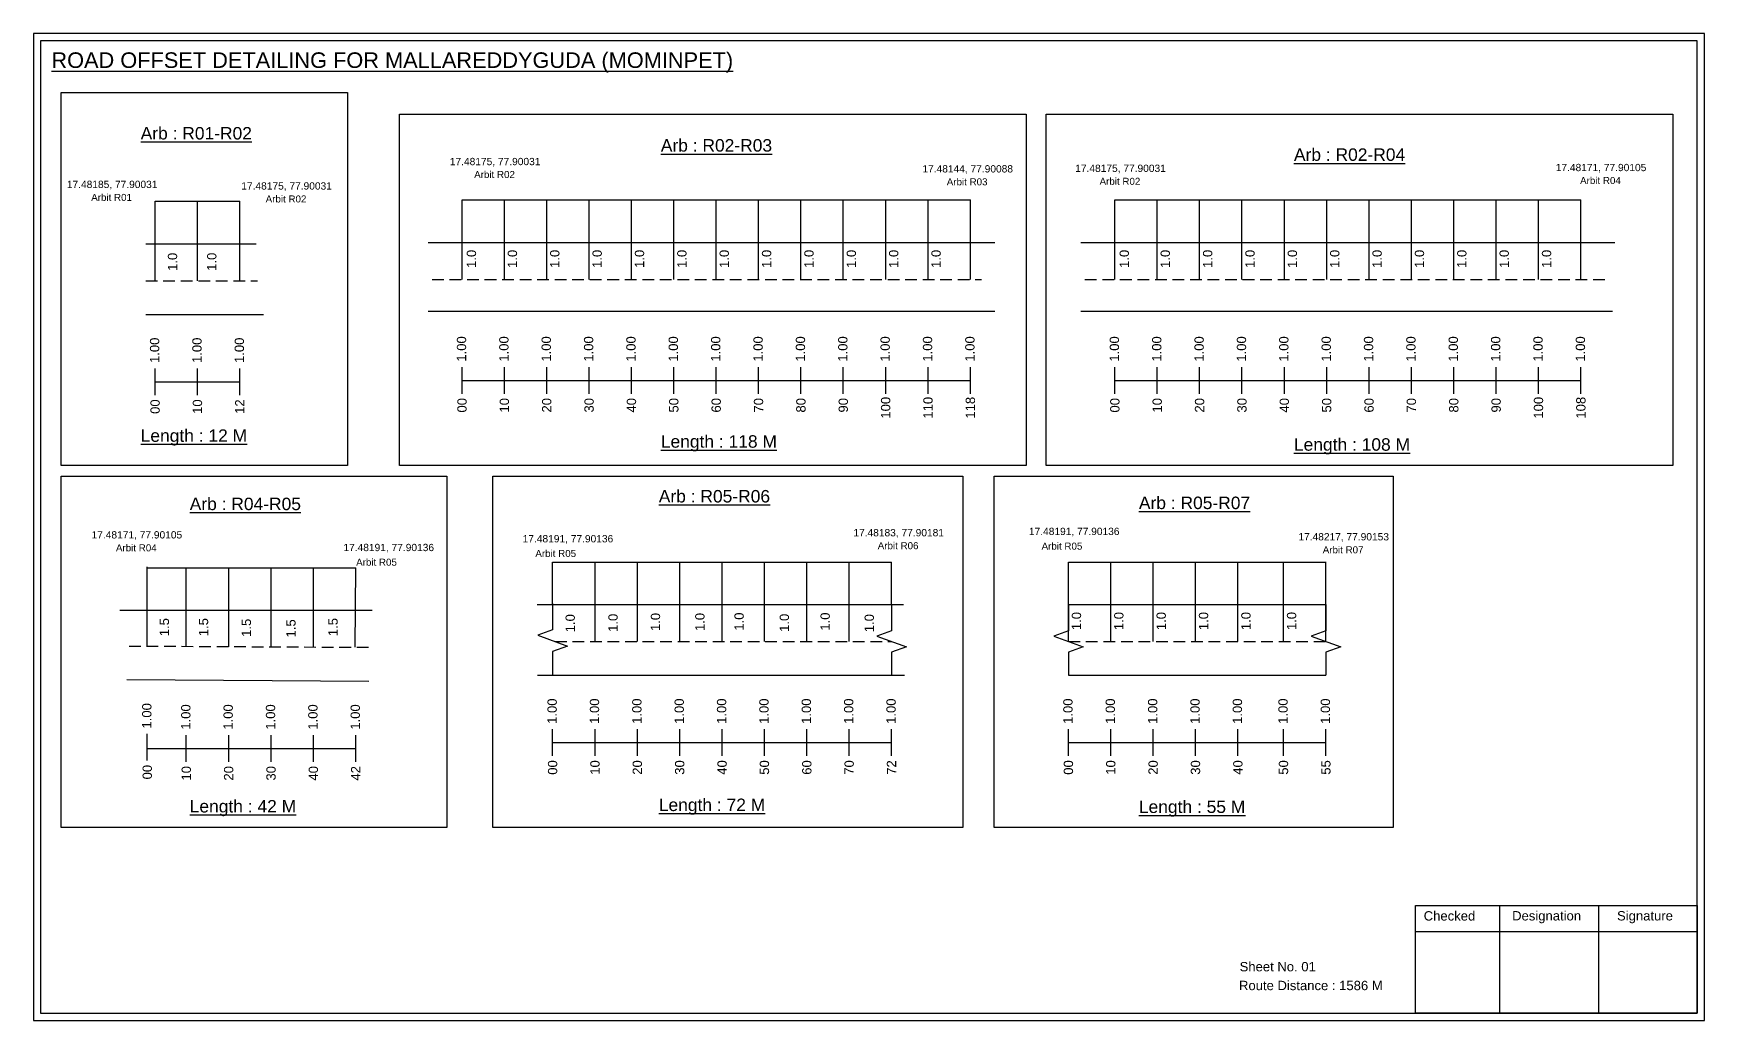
# Model space of a CAD drawing. Header units: inches. Extents: x 438 to 7089, y 302 to 873.
# Drawn here: x 3680 to 4217, y 380 to 697 of the extents above; entities that cross this region are included whole.
import ezdxf

# ---------------------------------------------------------------- set-up
doc = ezdxf.new("R2010")
doc.units = ezdxf.units.IN
doc.header["$MEASUREMENT"] = 0
doc.linetypes.add('DASHED2', pattern=[0.375, 0.25, -0.125])
doc.layers.add('PDF_Geometry', color=7, linetype='Continuous')
doc.layers.add('PDF_Text', color=5, linetype='Continuous')
doc.styles.add('PDF Arial', font='arial.ttf')
doc.styles.get("Standard").update_dxf_attribs({"font": 'arial.ttf'})

msp = doc.modelspace()

# ---------------------------------------------------------------- linework, layer by layer
at = {"color": 5}
for p, q in [((3719.56, 643.15), (3746.76, 643.15)), ((3818.08, 643.58), (3981.28, 643.58)), ((4027.66, 643.58), (4177.26, 643.58)), ((3847.17, 527.37), (3955.97, 527.37)), ((4012.75, 527.37), (4095.41, 527.37)), ((3717.05, 525.5), (3783.97, 525.5))]:
    msp.add_line(p, q, dxfattribs=at)
for p, q in [((3719.56, 617.61), (3719.56, 643.15)), ((3733.16, 617.61), (3733.16, 643.15)), ((3746.76, 617.61), (3746.76, 643.15)), ((3818.08, 618.05), (3818.08, 643.58)), ((3831.68, 618.05), (3831.68, 643.58)), ((3845.28, 618.05), (3845.28, 643.58)), ((3858.88, 618.05), (3858.88, 643.58)), ((3872.48, 618.05), (3872.48, 643.58)), ((3886.08, 618.05), (3886.08, 643.58)), ((3899.68, 618.05), (3899.68, 643.58)), ((3913.28, 618.05), (3913.28, 643.58)), ((3926.88, 618.05), (3926.88, 643.58)), ((3940.48, 618.05), (3940.48, 643.58)), ((3954.08, 618.05), (3954.08, 643.58)), ((3967.68, 618.05), (3967.68, 643.58)), ((3981.28, 618.05), (3981.28, 643.58)), ((4027.66, 618.05), (4027.66, 643.58)), ((4041.26, 618.05), (4041.26, 643.58)), ((4054.86, 618.05), (4054.86, 643.58)), ((4068.46, 618.05), (4068.46, 643.58)), ((4082.06, 618.05), (4082.06, 643.58)), ((4095.66, 618.05), (4095.66, 643.58)), ((4109.26, 618.05), (4109.26, 643.58)), ((4122.86, 618.05), (4122.86, 643.58)), ((4136.46, 618.05), (4136.46, 643.58)), ((4150.06, 618.05), (4150.06, 643.58)), ((4163.66, 618.05), (4163.66, 643.58)), ((4177.26, 618.05), (4177.26, 643.58)), ((3716.56, 629.5), (3751.99, 629.5)), ((3807.2, 629.93), (3989.11, 629.93)), ((4016.78, 629.93), (4188.14, 629.93)), ((3716.56, 606.81), (3754.38, 606.81)), ((3989.11, 607.74), (3807.2, 607.74)), ((4187.45, 607.74), (4016.78, 607.74)), ((3717.05, 500.26), (3717.05, 525.8)), ((3847.17, 513.73), (3847.17, 527.37)), ((3860.77, 501.84), (3860.77, 527.37)), ((3874.37, 501.84), (3874.37, 527.37)), ((3887.97, 501.84), (3887.97, 527.37)), ((3901.57, 501.84), (3901.57, 527.37)), ((3915.17, 501.84), (3915.17, 527.37)), ((3928.77, 501.84), (3928.77, 527.37)), ((3942.37, 501.84), (3942.37, 527.37)), ((3955.97, 513.72), (3955.97, 527.37)), ((4012.75, 501.84), (4012.75, 527.37)), ((4026.35, 501.84), (4026.35, 527.37)), ((4039.95, 501.84), (4039.95, 527.37)), ((4053.55, 501.84), (4053.55, 527.37)), ((4067.15, 501.84), (4067.15, 527.37)), ((4081.81, 501.84), (4081.81, 527.38)), ((4095.41, 501.84), (4095.41, 527.38)), ((3729.57, 500.21), (3729.57, 525.5)), ((3743.17, 500.16), (3743.17, 525.5)), ((3756.77, 500.22), (3756.77, 525.5)), ((3770.37, 499.96), (3770.37, 525.5)), ((3783.75, 500), (3783.97, 525.5)), ((3789.22, 511.83), (3708.27, 511.83)), ((3842.18, 513.72), (3959.79, 513.78)), ((4012.75, 513.72), (4095.41, 513.72)), ((3710.48, 489.62), (3788.21, 489.19)), ((3842.32, 491.04), (3960.1, 491.04)), ((4012.75, 491.04), (4095.41, 491.04))]:
    msp.add_line(p, q)
at = {"linetype": 'DASHED2', "ltscale": 15}
for p, q in [((3716.56, 617.61), (3752.47, 617.61)), ((3808.47, 618.05), (3984.89, 618.05)), ((4018.05, 618.05), (4185.66, 618.05)), ((3711.19, 500.41), (3789.48, 500)), ((3847.93, 501.84), (3955.97, 501.84)), ((4012.75, 501.84), (4095.41, 501.84))]:
    msp.add_line(p, q, dxfattribs=at)
at = {"color": 217, "true_color": 0x93278f}
for p, q in [((3719.56, 580.91), (3719.56, 589.47)), ((3719.56, 585.18), (3746.76, 585.19)), ((3733.16, 580.91), (3733.16, 589.47)), ((3746.76, 580.91), (3746.76, 589.47)), ((3818.08, 581.35), (3818.08, 589.9)), ((3818.08, 585.62), (3981.28, 585.65)), ((3831.68, 581.35), (3831.68, 589.9)), ((3845.28, 581.35), (3845.28, 589.9)), ((3858.88, 581.35), (3858.88, 589.9)), ((3872.48, 581.35), (3872.48, 589.9)), ((3886.08, 581.35), (3886.08, 589.9)), ((3899.68, 581.35), (3899.68, 589.9)), ((3913.28, 581.35), (3913.28, 589.9)), ((3926.88, 581.35), (3926.88, 589.9)), ((3940.48, 581.35), (3940.48, 589.9)), ((3954.08, 581.35), (3954.08, 589.9)), ((3967.68, 581.35), (3967.68, 589.9)), ((3981.28, 581.35), (3981.28, 589.9)), ((4027.66, 581.35), (4027.66, 589.9)), ((4027.66, 585.62), (4177.26, 585.65)), ((4041.26, 581.35), (4041.26, 589.9)), ((4054.86, 581.35), (4054.86, 589.9)), ((4068.46, 581.35), (4068.46, 589.9)), ((4082.06, 581.35), (4082.06, 589.9)), ((4095.66, 581.35), (4095.66, 589.9)), ((4109.26, 581.35), (4109.26, 589.9)), ((4122.86, 581.35), (4122.86, 589.9)), ((4136.46, 581.35), (4136.46, 589.9)), ((4150.06, 581.35), (4150.06, 589.9)), ((4163.66, 581.35), (4163.66, 589.9)), ((4177.26, 581.35), (4177.26, 589.9)), ((3717.05, 463.65), (3717.05, 472.21)), ((3847.17, 465.14), (3847.17, 473.7)), ((3860.77, 465.14), (3860.77, 473.7)), ((3874.37, 465.14), (3874.37, 473.7)), ((3887.97, 465.14), (3887.97, 473.7)), ((3901.57, 465.14), (3901.57, 473.7)), ((3915.17, 465.14), (3915.17, 473.7)), ((3928.77, 465.14), (3928.77, 473.7)), ((3942.37, 465.14), (3942.37, 473.7)), ((3955.97, 465.14), (3955.97, 473.7)), ((4012.75, 465.14), (4012.75, 473.7)), ((4026.35, 465.14), (4026.35, 473.7)), ((4039.95, 465.14), (4039.95, 473.7)), ((4053.55, 465.14), (4053.55, 473.7)), ((4067.15, 465.14), (4067.15, 473.7)), ((4081.81, 465.14), (4081.81, 473.7)), ((4095.41, 465.14), (4095.41, 473.7)), ((3717.05, 467.53), (3783.97, 467.55)), ((3729.57, 463.26), (3729.57, 471.82)), ((3743.17, 463.26), (3743.17, 471.82)), ((3756.77, 463.26), (3756.77, 471.82)), ((3770.37, 463.26), (3770.37, 471.82)), ((3783.97, 463.26), (3783.97, 471.82)), ((3847.17, 469.41), (3955.97, 469.41)), ((4012.75, 469.41), (4095.41, 469.42))]:
    msp.add_line(p, q, dxfattribs=at)
for points in [[(3689.35, 677.99), (3781.29, 677.99), (3781.29, 558.38), (3689.35, 558.38)], [(3797.99, 671.06), (3999.22, 671.06), (3999.22, 558.38), (3797.99, 558.38)], [(4005.57, 671.06), (4206.8, 671.06), (4206.8, 558.38), (4005.57, 558.38)], [(3689.35, 554.86), (3813.15, 554.86), (3813.15, 442.18), (3689.35, 442.18)], [(3827.94, 554.86), (3978.8, 554.86), (3978.8, 442.18), (3827.94, 442.18)], [(3988.89, 554.86), (4116.99, 554.86), (4116.99, 442.18), (3988.89, 442.18)]]:
    msp.add_lwpolyline(points, close=True)
at = {"linetype": 'Continuous'}
for points in [[(3847.15, 514.01), (3847.15, 505.57), (3842.41, 503.85), (3851.89, 500.4), (3847.15, 498.67), (3847.15, 491.32)], [(3955.97, 513.72), (3955.97, 505.29), (3951.23, 503.56), (3960.71, 500.11), (3955.97, 498.39), (3955.97, 491.04)], [(4012.75, 513.72), (4012.75, 505.29), (4008.01, 503.56), (4017.5, 500.11), (4012.75, 498.39), (4012.75, 491.04)], [(4095.41, 513.72), (4095.41, 505.29), (4090.66, 503.56), (4100.15, 500.11), (4095.41, 498.39), (4095.41, 491.04)]]:
    msp.add_lwpolyline(points, dxfattribs=at)
at = {"layer": 'PDF_Geometry'}
for points in [[(3680.49, 696.96), (3680.49, 380.25), (4216.96, 380.25), (4216.96, 696.96)], [(3682.81, 694.63), (3682.81, 382.67), (4214.54, 382.67), (4214.54, 694.63)]]:
    msp.add_lwpolyline(points, close=True, dxfattribs=at)
at = {"layer": 'PDF_Geometry', "color": 242, "true_color": 0xcc1f26}
msp.add_lwpolyline([(4214.54, 382.57), (4124.2, 382.57), (4124.2, 417.18), (4214.54, 417.18)], close=True, dxfattribs=at)
for points in [[(4151.18, 417.18), (4151.18, 382.57)], [(4182.91, 417.18), (4182.91, 382.57)], [(4124.2, 408.81), (4214.54, 408.81)]]:
    msp.add_lwpolyline(points, dxfattribs=at)

# ---------------------------------------------------------------- texts
at = {"color": 242, "true_color": 0xcd2027}
for s, height, p in [('%%UROAD OFFSET DETAILING FOR MALLAREDDYGUDA (MOMINPET)', 5, (3686.26, 685.89)), ('%%UArb : R01-R02', 4, (3714.92, 662.93)), ('%%UArb : R02-R03', 4, (3881.9, 659.05)), ('%%UArb : R02-R04', 4, (4085.14, 656.08)), ('%%ULength : 12 M', 4, (3714.92, 565.93)), ('%%ULength : 118 M', 4, (3881.9, 564.05)), ('%%ULength : 108 M', 4, (4085.14, 563.08)), ('%%UArb : R04-R05', 4, (3730.66, 544.01)), ('%%UArb : R05-R06', 4, (3881.25, 546.47)), ('%%UArb : R05-R07', 4, (4035.37, 544.35)), ('%%ULength : 42 M', 4, (3730.66, 447.01)), ('%%ULength : 72 M', 4, (3881.25, 447.47)), ('%%ULength : 55 M', 4, (4035.37, 446.85))]:
    msp.add_text(s, height=height, dxfattribs=at).set_placement(p)
at = {"color": 5}
for s, height, p in [('17.48175, 77.90031', 2.34, (3814.16, 654.69)), ('17.48144, 77.90088', 2.34, (3965.87, 652.35)), ('17.48175, 77.90031', 2.34, (4014.93, 652.52)), ('17.48171, 77.90105', 2.34, (4169.18, 652.77)), ('17.48185, 77.90031', 2.34, (3691.22, 647.36)), ('17.48175, 77.90031', 2.34, (3747.22, 646.86)), ('Arbit R02', 2.246, (3821.98, 650.57)), ('Arbit R03', 2.246, (3973.69, 648.23)), ('Arbit R02', 2.246, (4022.75, 648.39)), ('Arbit R04', 2.246, (4177, 648.64)), ('Arbit R01', 2.246, (3699.04, 643.23)), ('Arbit R02', 2.246, (3755.04, 642.73)), ('17.48171, 77.90105', 2.34, (3699.16, 534.92)), ('17.48183, 77.90181', 2.34, (3943.71, 535.61)), ('17.48191, 77.90136', 2.34, (4000.06, 536.02)), ('17.48217, 77.90153', 2.34, (4086.57, 534.3)), ('Arbit R04', 2.246, (3706.98, 530.79)), ('17.48191, 77.90136', 2.34, (3780.01, 530.86)), ('17.48191, 77.90136', 2.34, (3837.54, 533.67)), ('Arbit R05', 2.246, (3841.62, 528.99)), ('Arbit R06', 2.246, (3951.53, 531.48)), ('Arbit R05', 2.246, (4004.14, 531.34)), ('Arbit R07', 2.246, (4094.39, 530.17)), ('Arbit R05', 2.246, (3784.09, 526.18))]:
    msp.add_text(s, height=height, dxfattribs=at).set_placement(p)
for s, p in [('1.0', (3726.64, 620.76)), ('1.0', (3739.23, 620.79)), ('1.0', (3822.59, 621.72)), ('1.0', (3835.75, 621.72)), ('1.0', (3849.35, 621.72)), ('1.0', (3862.95, 621.72)), ('1.0', (3876.55, 621.72)), ('1.0', (3890.15, 621.72)), ('1.0', (3903.75, 621.72)), ('1.0', (3917.35, 621.72)), ('1.0', (3930.95, 621.72)), ('1.0', (3944.55, 621.72)), ('1.0', (3958.15, 621.72)), ('1.0', (3971.75, 621.72)), ('1.0', (4032.17, 621.72)), ('1.0', (4045.33, 621.72)), ('1.0', (4058.93, 621.72)), ('1.0', (4072.53, 621.72)), ('1.0', (4086.13, 621.72)), ('1.0', (4099.73, 621.72)), ('1.0', (4113.33, 621.72)), ('1.0', (4126.93, 621.72)), ('1.0', (4140.53, 621.72)), ('1.0', (4154.13, 621.72)), ('1.0', (4167.73, 621.72)), ('1.0', (3854.3, 504.82)), ('1.0', (3868.05, 504.95)), ('1.0', (3881.67, 505.21)), ('1.0', (3895.93, 505.21)), ('1.0', (3908.52, 505.34)), ('1.0', (3923.04, 504.95)), ('1.0', (3936.14, 505.34)), ('1.0', (3950.3, 504.84)), ('1.0', (4016.82, 505.51)), ('1.0', (4030.42, 505.51)), ('1.0', (4044.02, 505.51)), ('1.0', (4057.62, 505.51)), ('1.0', (4071.22, 505.51)), ('1.0', (4085.88, 505.52)), ('1.5', (3724.01, 503.55)), ('1.5', (3736.59, 503.55)), ('1.5', (3750.33, 503.35)), ('1.5', (3764.64, 503.16)), ('1.5', (3778.16, 503.57))]:
    msp.add_text(s, height=3, rotation=90).set_placement(p)
at = {"color": 217, "true_color": 0x93278f}
for s, p in [('1.00', (3720.89, 591.21)), ('1.00', (3734.49, 591.21)), ('1.00', (3748.09, 591.21)), ('1.00', (3819.41, 591.64)), ('1.00', (3833.01, 591.64)), ('1.00', (3846.61, 591.64)), ('1.00', (3860.21, 591.64)), ('1.00', (3873.81, 591.64)), ('1.00', (3887.41, 591.64)), ('1.00', (3901.01, 591.64)), ('1.00', (3914.61, 591.64)), ('1.00', (3928.21, 591.64)), ('1.00', (3941.81, 591.64)), ('1.00', (3955.41, 591.64)), ('1.00', (3969.01, 591.64)), ('1.00', (3982.61, 591.64)), ('1.00', (4028.99, 591.64)), ('1.00', (4042.59, 591.64)), ('1.00', (4056.19, 591.64)), ('1.00', (4069.79, 591.64)), ('1.00', (4083.39, 591.64)), ('1.00', (4096.99, 591.64)), ('1.00', (4110.59, 591.64)), ('1.00', (4124.19, 591.64)), ('1.00', (4137.79, 591.64)), ('1.00', (4151.39, 591.64)), ('1.00', (4164.99, 591.64)), ('1.00', (4178.59, 591.64)), ('00', (3819.56, 575.32)), ('10', (3833.16, 575.32)), ('20', (3846.76, 575.32)), ('30', (3860.36, 575.32)), ('40', (3873.96, 575.32)), ('50', (3887.56, 575.32)), ('60', (3901.16, 575.32)), ('70', (3914.76, 575.32)), ('80', (3928.36, 575.32)), ('90', (3941.96, 575.32)), ('100', (3955.56, 573.37)), ('110', (3969.16, 573.37)), ('118', (3982.76, 573.37)), ('00', (4029.14, 575.32)), ('10', (4042.74, 575.32)), ('20', (4056.34, 575.32)), ('30', (4069.94, 575.32)), ('40', (4083.54, 575.32)), ('50', (4097.14, 575.32)), ('60', (4110.74, 575.32)), ('70', (4124.34, 575.32)), ('80', (4137.94, 575.32)), ('90', (4151.54, 575.32)), ('100', (4165.14, 573.37)), ('108', (4178.74, 573.37)), ('00', (3721.04, 574.89)), ('10', (3734.64, 574.89)), ('12', (3748.24, 574.89)), ('1.00', (3848.5, 475.43)), ('1.00', (3862.1, 475.43)), ('1.00', (3875.7, 475.43)), ('1.00', (3889.3, 475.43)), ('1.00', (3902.9, 475.43)), ('1.00', (3916.5, 475.43)), ('1.00', (3930.1, 475.43)), ('1.00', (3943.7, 475.43)), ('1.00', (3957.3, 475.43)), ('1.00', (4014.08, 475.43)), ('1.00', (4027.68, 475.43)), ('1.00', (4041.28, 475.43)), ('1.00', (4054.88, 475.43)), ('1.00', (4068.48, 475.43)), ('1.00', (4083.13, 475.44)), ('1.00', (4096.73, 475.44)), ('1.00', (3718.38, 473.94)), ('1.00', (3730.9, 473.56)), ('1.00', (3744.5, 473.56)), ('1.00', (3758.1, 473.56)), ('1.00', (3771.7, 473.56)), ('1.00', (3785.3, 473.56)), ('00', (3718.53, 457.62)), ('10', (3731.05, 457.24)), ('20', (3744.65, 457.24)), ('30', (3758.25, 457.24)), ('40', (3771.85, 457.24)), ('42', (3785.45, 457.24)), ('00', (3848.65, 459.11)), ('10', (3862.25, 459.11)), ('20', (3875.85, 459.11)), ('30', (3889.45, 459.11)), ('40', (3903.05, 459.11)), ('50', (3916.65, 459.11)), ('60', (3930.25, 459.11)), ('70', (3943.85, 459.11)), ('72', (3957.45, 459.11)), ('00', (4014.23, 459.11)), ('10', (4027.83, 459.11)), ('20', (4041.43, 459.11)), ('30', (4055.03, 459.11)), ('40', (4068.63, 459.11)), ('50', (4083.28, 459.12)), ('55', (4096.88, 459.12))]:
    msp.add_text(s, height=3, rotation=90, dxfattribs=at).set_placement(p)
for s, p in [('Sheet No. 01', (4067.7, 396.04)), ('Route Distance : 1586 M', (4067.51, 390))]:
    msp.add_text(s, height=3).set_placement(p)
at = {"layer": 'PDF_Text', "color": 7, "attachment_point": 7, "style": 'PDF Arial'}
for s, insert, char_height in [('Checked', (4126.8, 412.29), 3.001), ('Designation', (4155.18, 411.46), 3.0006), ('Signature', (4188.86, 411.46), 3.001)]:
    msp.add_mtext(s, dxfattribs=dict(at, insert=insert, char_height=char_height))

doc.saveas('drawing.dxf')
